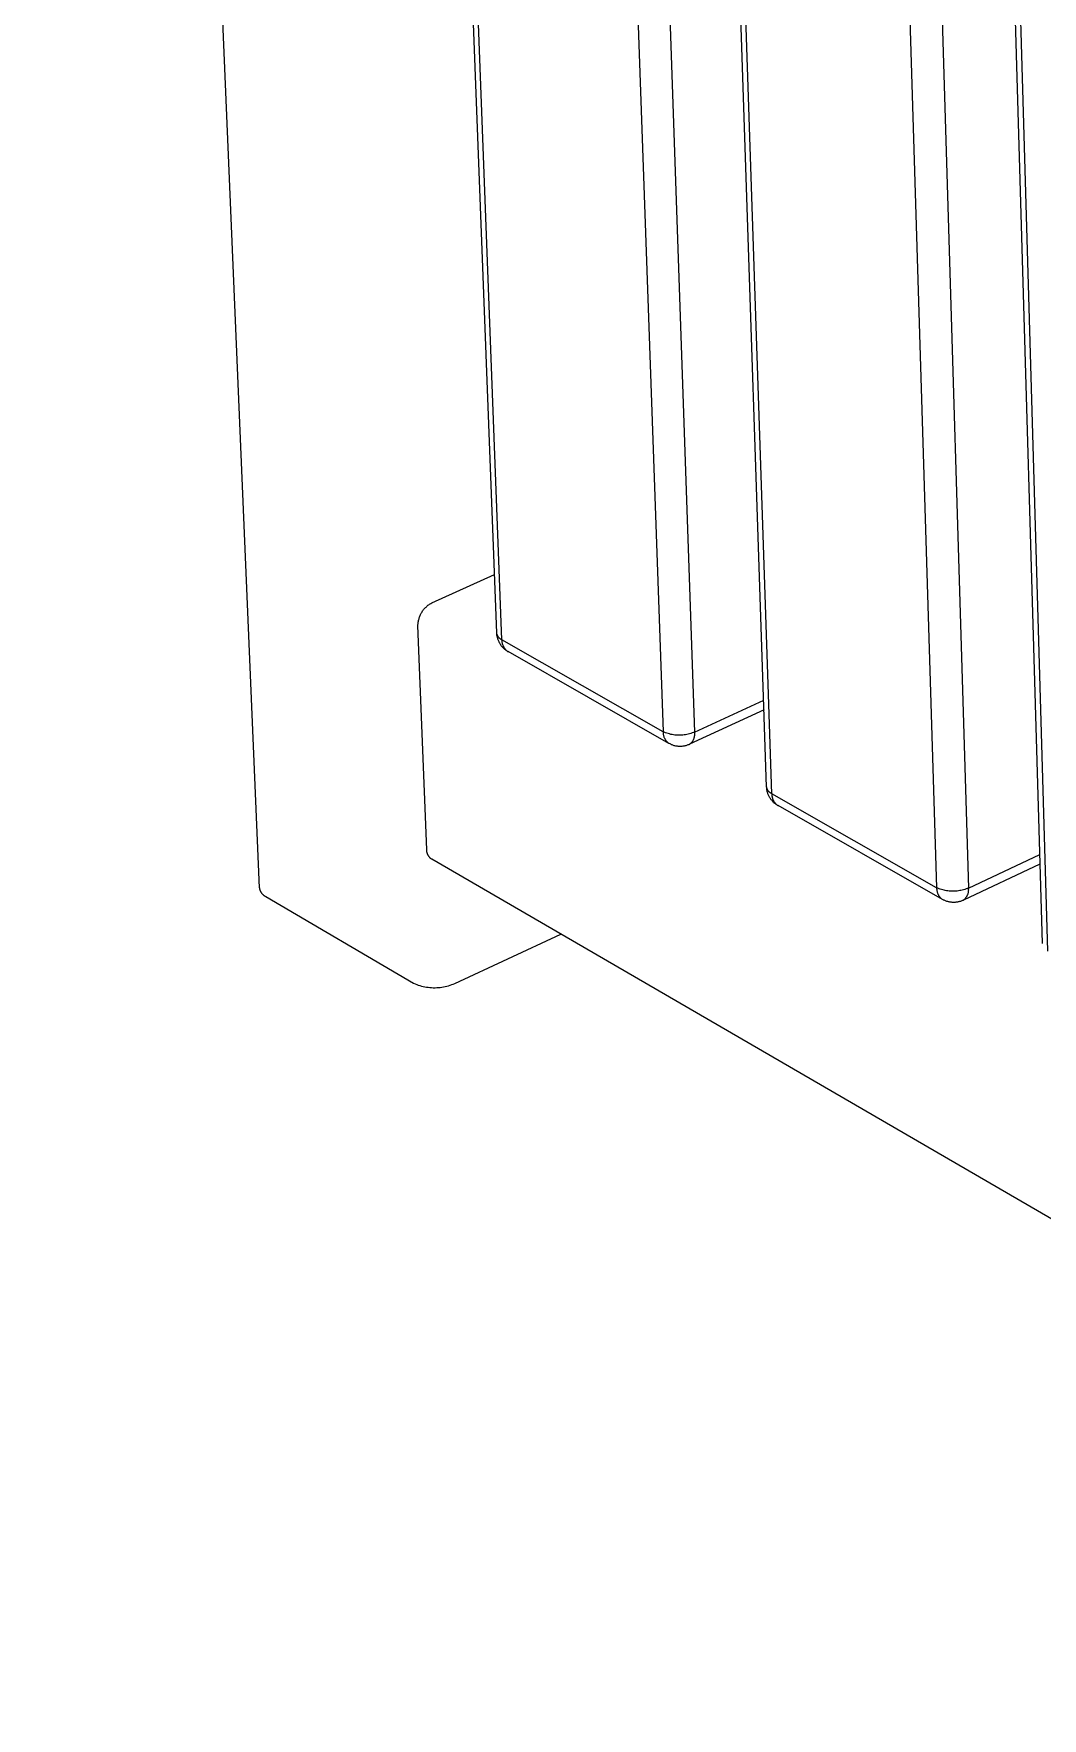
# Model space of a CAD drawing. Header units: millimetres. Extents: x -987 to 2591, y -102 to 2398.
# Drawn here: x -185.6 to -96.8, y 54.3 to 202.7 of the extents above; entities that cross this region are included whole.
import ezdxf

# ---------------------------------------------------------------- set-up
doc = ezdxf.new("R2010")
doc.units = ezdxf.units.MM
doc.header["$MEASUREMENT"] = 0
doc.layers.add('Utwórz2D linie widoczne', color=7, linetype='Continuous', true_color=0x000000)

msp = doc.modelspace()

# ---------------------------------------------------------------- linework, layer by layer
at = {"layer": 'Utwórz2D linie widoczne'}
for p, q in [((-165.76, 127.47), (-185.64, 599.81)), ((-144.85, 149.9), (-161.41, 585.73)), ((-144.4, 149.3), (-160.94, 585.33)), ((-145.69, 579.59), (-130.2, 141.21)), ((-142.68, 579.57), (-127.42, 141.18)), ((-121.08, 136.36), (-135.88, 576.13)), ((-120.61, 135.74), (-135.39, 575.71)), ((-119.78, 569.84), (-106.11, 127.47)), ((-116.74, 569.82), (-103.3, 127.45)), ((-96.79, 122.55), (-109.74, 566.32)), ((-96.31, 121.89), (-109.23, 565.87)), ((-150.58, 152.55), (-145.04, 155.05)), ((-151.68, 151.24), (-151.66, 151.31)), ((-151.66, 151.31), (-151.63, 151.38)), ((-151.63, 151.38), (-151.6, 151.45)), ((-151.6, 151.45), (-151.57, 151.52)), ((-151.57, 151.52), (-151.54, 151.59)), ((-151.54, 151.59), (-151.5, 151.65)), ((-151.5, 151.65), (-151.46, 151.72)), ((-151.46, 151.72), (-151.42, 151.78)), ((-151.42, 151.78), (-151.38, 151.85)), ((-151.38, 151.85), (-151.33, 151.91)), ((-151.33, 151.91), (-151.29, 151.97)), ((-151.29, 151.97), (-151.24, 152.03)), ((-151.24, 152.03), (-151.19, 152.08)), ((-151.19, 152.08), (-151.13, 152.14)), ((-151.13, 152.14), (-151.08, 152.19)), ((-151.08, 152.19), (-151.02, 152.24)), ((-151.02, 152.24), (-150.97, 152.29)), ((-150.97, 152.29), (-150.91, 152.34)), ((-150.91, 152.34), (-150.84, 152.39)), ((-150.84, 152.39), (-150.78, 152.43)), ((-150.78, 152.43), (-150.72, 152.47)), ((-150.72, 152.47), (-150.65, 152.51)), ((-150.65, 152.51), (-150.58, 152.55)), ((-151.79, 150.64), (-151.78, 150.71)), ((-151.79, 150.56), (-151.79, 150.64)), ((-151.01, 130.82), (-151.79, 150.56)), ((-151.78, 150.79), (-151.77, 150.86)), ((-151.78, 150.71), (-151.78, 150.79)), ((-151.77, 150.86), (-151.75, 150.94)), ((-151.75, 150.94), (-151.74, 151.01)), ((-151.74, 151.01), (-151.72, 151.09)), ((-151.72, 151.09), (-151.7, 151.16)), ((-151.7, 151.16), (-151.68, 151.24)), ((-144.84, 149.87), (-144.85, 149.9)), ((-144.84, 149.85), (-144.84, 149.87)), ((-144.84, 149.81), (-144.84, 149.87)), ((-144.83, 149.82), (-144.84, 149.85)), ((-144.83, 149.74), (-144.84, 149.81)), ((-144.83, 149.8), (-144.83, 149.82)), ((-144.82, 149.77), (-144.83, 149.8)), ((-144.83, 149.68), (-144.83, 149.74)), ((-144.82, 149.61), (-144.83, 149.68)), ((-144.81, 149.75), (-144.82, 149.77)), ((-144.8, 149.55), (-144.82, 149.61)), ((-144.8, 149.72), (-144.81, 149.75)), ((-144.79, 149.7), (-144.8, 149.72)), ((-144.79, 149.48), (-144.8, 149.55)), ((-144.78, 149.67), (-144.79, 149.7)), ((-144.77, 149.42), (-144.79, 149.48)), ((-144.77, 149.65), (-144.78, 149.67)), ((-144.76, 149.63), (-144.77, 149.65)), ((-144.75, 149.36), (-144.77, 149.42)), ((-144.75, 149.61), (-144.76, 149.63)), ((-144.73, 149.58), (-144.75, 149.61)), ((-144.73, 149.29), (-144.75, 149.36)), ((-144.72, 149.56), (-144.73, 149.58)), ((-144.71, 149.23), (-144.73, 149.29)), ((-144.7, 149.54), (-144.72, 149.56)), ((-144.68, 149.17), (-144.71, 149.23)), ((-144.69, 149.52), (-144.7, 149.54)), ((-144.67, 149.5), (-144.69, 149.52)), ((-144.65, 149.11), (-144.68, 149.17)), ((-144.65, 149.48), (-144.67, 149.5)), ((-144.63, 149.46), (-144.65, 149.48)), ((-144.62, 149.05), (-144.65, 149.11)), ((-144.62, 149.44), (-144.63, 149.46)), ((-144.6, 149.43), (-144.62, 149.44)), ((-144.59, 149), (-144.62, 149.05)), ((-144.58, 149.41), (-144.6, 149.43)), ((-144.56, 148.94), (-144.59, 149)), ((-144.56, 149.39), (-144.58, 149.41)), ((-144.54, 149.38), (-144.56, 149.39)), ((-144.52, 148.88), (-144.56, 148.94)), ((-144.51, 149.36), (-144.54, 149.38)), ((-144.49, 148.83), (-144.52, 148.88)), ((-144.49, 149.35), (-144.51, 149.36)), ((-144.47, 149.33), (-144.49, 149.35)), ((-144.45, 148.78), (-144.49, 148.83)), ((-144.45, 149.32), (-144.47, 149.33)), ((-144.42, 149.31), (-144.45, 149.32)), ((-144.41, 148.72), (-144.45, 148.78)), ((-144.4, 149.3), (-144.42, 149.31)), ((-144.36, 148.67), (-144.41, 148.72)), ((-130.2, 141.21), (-144.4, 149.3)), ((-144.4, 149.3), (-144.4, 149.26)), ((-144.4, 149.26), (-144.4, 149.22)), ((-144.4, 149.22), (-144.4, 149.18)), ((-144.4, 149.18), (-144.39, 149.14)), ((-144.39, 149.14), (-144.39, 149.09)), ((-144.39, 149.09), (-144.38, 149.05)), ((-144.38, 149.05), (-144.38, 149.01)), ((-144.38, 149.01), (-144.37, 148.97)), ((-144.37, 148.97), (-144.36, 148.93)), ((-144.36, 148.93), (-144.34, 148.9)), ((-144.32, 148.63), (-144.36, 148.67)), ((-144.34, 148.9), (-144.33, 148.86)), ((-144.33, 148.86), (-144.32, 148.82)), ((-144.32, 148.82), (-144.3, 148.78)), ((-144.27, 148.58), (-144.32, 148.63)), ((-144.3, 148.78), (-144.28, 148.74)), ((-144.28, 148.74), (-144.26, 148.71)), ((-144.23, 148.53), (-144.27, 148.58)), ((-144.26, 148.71), (-144.24, 148.67)), ((-144.24, 148.67), (-144.22, 148.64)), ((-144.18, 148.49), (-144.23, 148.53)), ((-144.22, 148.64), (-144.2, 148.6)), ((-144.2, 148.6), (-144.18, 148.57)), ((-144.18, 148.57), (-144.15, 148.53)), ((-144.13, 148.45), (-144.18, 148.49)), ((-144.15, 148.53), (-144.13, 148.5)), ((-144.13, 148.5), (-144.1, 148.47)), ((-144.07, 148.41), (-144.13, 148.45)), ((-144.1, 148.47), (-144.07, 148.44)), ((-144.07, 148.44), (-144.04, 148.41)), ((-144.02, 148.37), (-144.07, 148.41)), ((-144.04, 148.41), (-144.01, 148.38)), ((-143.97, 148.33), (-144.02, 148.37)), ((-144.01, 148.38), (-143.98, 148.36)), ((-143.98, 148.36), (-143.95, 148.33)), ((-143.91, 148.29), (-143.97, 148.33)), ((-143.95, 148.33), (-143.92, 148.31)), ((-143.92, 148.31), (-143.89, 148.28)), ((-143.89, 148.28), (-143.85, 148.26)), ((-129.68, 140.18), (-143.85, 148.26)), ((-127.42, 141.18), (-121.33, 143.99)), ((-121.3, 143.13), (-127.87, 140.11)), ((-130.09, 141.16), (-130.2, 141.21)), ((-130.2, 141.21), (-130.2, 141.16)), ((-130.2, 141.16), (-130.2, 141.12)), ((-130.2, 141.12), (-130.2, 141.08)), ((-130.2, 141.08), (-130.19, 141.04)), ((-130.19, 141.04), (-130.19, 141)), ((-130.19, 141), (-130.18, 140.96)), ((-130.18, 140.96), (-130.17, 140.92)), ((-130.17, 140.92), (-130.17, 140.88)), ((-129.98, 141.11), (-130.09, 141.16)), ((-129.87, 141.08), (-129.98, 141.11)), ((-129.75, 141.04), (-129.87, 141.08)), ((-129.64, 141.01), (-129.75, 141.04)), ((-129.52, 140.98), (-129.64, 141.01)), ((-129.4, 140.96), (-129.52, 140.98)), ((-129.29, 140.94), (-129.4, 140.96)), ((-129.17, 140.92), (-129.29, 140.94)), ((-129.05, 140.91), (-129.17, 140.92)), ((-128.93, 140.9), (-129.05, 140.91)), ((-128.46, 140.92), (-128.57, 140.91)), ((-128.34, 140.93), (-128.46, 140.92)), ((-128.22, 140.95), (-128.34, 140.93)), ((-128.1, 140.97), (-128.22, 140.95)), ((-127.99, 140.99), (-128.1, 140.97)), ((-127.87, 141.02), (-127.99, 140.99)), ((-127.76, 141.06), (-127.87, 141.02)), ((-127.64, 141.1), (-127.76, 141.06)), ((-127.53, 141.14), (-127.64, 141.1)), ((-127.42, 141.18), (-127.53, 141.14)), ((-127.42, 141.15), (-127.42, 141.18)), ((-127.41, 141.11), (-127.42, 141.15)), ((-127.41, 141.07), (-127.41, 141.11)), ((-127.41, 141.03), (-127.41, 141.07)), ((-127.41, 141), (-127.41, 141.03)), ((-127.41, 140.96), (-127.41, 141)), ((-127.41, 140.92), (-127.41, 140.96)), ((-127.41, 140.88), (-127.41, 140.92)), ((-130.17, 140.88), (-130.16, 140.84)), ((-130.16, 140.84), (-130.14, 140.8)), ((-130.14, 140.8), (-130.13, 140.76)), ((-130.13, 140.76), (-130.12, 140.72)), ((-130.12, 140.72), (-130.1, 140.69)), ((-130.1, 140.69), (-130.08, 140.65)), ((-130.08, 140.65), (-130.06, 140.61)), ((-130.06, 140.61), (-130.04, 140.58)), ((-130.04, 140.58), (-130.02, 140.54)), ((-130.02, 140.54), (-130, 140.51)), ((-130, 140.51), (-129.98, 140.47)), ((-129.98, 140.47), (-129.95, 140.44)), ((-129.95, 140.44), (-129.93, 140.41)), ((-129.93, 140.41), (-129.9, 140.38)), ((-129.9, 140.38), (-129.87, 140.34)), ((-129.87, 140.34), (-129.85, 140.32)), ((-129.85, 140.32), (-129.82, 140.29)), ((-129.82, 140.29), (-129.78, 140.26)), ((-129.78, 140.26), (-129.75, 140.23)), ((-129.75, 140.23), (-129.72, 140.21)), ((-129.72, 140.21), (-129.69, 140.19)), ((-129.69, 140.19), (-129.65, 140.16)), ((-129.59, 140.13), (-129.65, 140.16)), ((-129.53, 140.1), (-129.59, 140.13)), ((-129.47, 140.07), (-129.53, 140.1)), ((-129.41, 140.05), (-129.47, 140.07)), ((-129.34, 140.02), (-129.41, 140.05)), ((-129.28, 140), (-129.34, 140.02)), ((-129.21, 139.98), (-129.28, 140)), ((-129.15, 139.97), (-129.21, 139.98)), ((-129.08, 139.95), (-129.15, 139.97)), ((-129.01, 139.94), (-129.08, 139.95)), ((-128.94, 139.93), (-129.01, 139.94)), ((-128.88, 139.92), (-128.94, 139.93)), ((-128.81, 140.9), (-128.93, 140.9)), ((-128.81, 139.92), (-128.88, 139.92)), ((-128.69, 140.9), (-128.81, 140.9)), ((-128.74, 139.92), (-128.81, 139.92)), ((-128.67, 139.92), (-128.74, 139.92)), ((-128.57, 140.91), (-128.69, 140.9)), ((-128.6, 139.92), (-128.67, 139.92)), ((-128.54, 139.92), (-128.6, 139.92)), ((-128.47, 139.93), (-128.54, 139.92)), ((-128.4, 139.94), (-128.47, 139.93)), ((-128.33, 139.95), (-128.4, 139.94)), ((-128.27, 139.97), (-128.33, 139.95)), ((-128.2, 139.98), (-128.27, 139.97)), ((-128.14, 140), (-128.2, 139.98)), ((-128.07, 140.02), (-128.14, 140)), ((-128.01, 140.05), (-128.07, 140.02)), ((-127.94, 140.07), (-128.01, 140.05)), ((-127.88, 140.1), (-127.94, 140.07)), ((-127.88, 140.1), (-127.85, 140.12)), ((-127.85, 140.12), (-127.82, 140.14)), ((-127.82, 140.14), (-127.79, 140.17)), ((-127.79, 140.17), (-127.76, 140.19)), ((-127.76, 140.19), (-127.74, 140.22)), ((-127.74, 140.22), (-127.71, 140.24)), ((-127.71, 140.24), (-127.68, 140.27)), ((-127.68, 140.27), (-127.66, 140.3)), ((-127.66, 140.3), (-127.63, 140.33)), ((-127.63, 140.33), (-127.61, 140.36)), ((-127.61, 140.36), (-127.59, 140.39)), ((-127.59, 140.39), (-127.57, 140.42)), ((-127.57, 140.42), (-127.55, 140.46)), ((-127.55, 140.46), (-127.53, 140.49)), ((-127.53, 140.49), (-127.52, 140.52)), ((-127.52, 140.52), (-127.5, 140.56)), ((-127.5, 140.56), (-127.49, 140.59)), ((-127.49, 140.59), (-127.47, 140.63)), ((-127.47, 140.63), (-127.46, 140.66)), ((-127.46, 140.66), (-127.45, 140.7)), ((-127.45, 140.7), (-127.44, 140.73)), ((-127.44, 140.73), (-127.43, 140.77)), ((-127.43, 140.77), (-127.42, 140.81)), ((-127.42, 140.85), (-127.41, 140.88)), ((-127.42, 140.81), (-127.42, 140.85)), ((-121.07, 136.33), (-121.08, 136.36)), ((-121.07, 136.26), (-121.08, 136.33)), ((-121.07, 136.3), (-121.07, 136.33)), ((-121.06, 136.28), (-121.07, 136.3)), ((-121.07, 136.2), (-121.07, 136.26)), ((-121.06, 136.13), (-121.07, 136.2)), ((-121.06, 136.25), (-121.06, 136.28)), ((-121.05, 136.23), (-121.06, 136.25)), ((-121.05, 136.07), (-121.06, 136.13)), ((-121.04, 136.2), (-121.05, 136.23)), ((-121.03, 136), (-121.05, 136.07)), ((-121.03, 136.18), (-121.04, 136.2)), ((-121.02, 136.15), (-121.03, 136.18)), ((-121.02, 135.94), (-121.03, 136)), ((-121.01, 136.13), (-121.02, 136.15)), ((-121, 135.87), (-121.02, 135.94)), ((-121, 136.1), (-121.01, 136.13)), ((-120.98, 136.08), (-121, 136.1)), ((-120.98, 135.81), (-121, 135.87)), ((-120.97, 136.06), (-120.98, 136.08)), ((-120.96, 135.74), (-120.98, 135.81)), ((-120.96, 136.03), (-120.97, 136.06)), ((-120.94, 136.01), (-120.96, 136.03)), ((-120.94, 135.68), (-120.96, 135.74)), ((-120.93, 135.99), (-120.94, 136.01)), ((-120.91, 135.62), (-120.94, 135.68)), ((-120.91, 135.97), (-120.93, 135.99)), ((-120.89, 135.95), (-120.91, 135.97)), ((-120.88, 135.56), (-120.91, 135.62)), ((-120.87, 135.93), (-120.89, 135.95)), ((-120.85, 135.5), (-120.88, 135.56)), ((-120.86, 135.91), (-120.87, 135.93)), ((-120.84, 135.89), (-120.86, 135.91)), ((-120.82, 135.44), (-120.85, 135.5)), ((-120.82, 135.87), (-120.84, 135.89)), ((-120.8, 135.86), (-120.82, 135.87)), ((-120.79, 135.39), (-120.82, 135.44)), ((-120.78, 135.84), (-120.8, 135.86)), ((-120.75, 135.33), (-120.79, 135.39)), ((-120.75, 135.82), (-120.78, 135.84)), ((-120.73, 135.81), (-120.75, 135.82)), ((-120.71, 135.27), (-120.75, 135.33)), ((-120.71, 135.79), (-120.73, 135.81)), ((-120.69, 135.78), (-120.71, 135.79)), ((-120.67, 135.22), (-120.71, 135.27)), ((-120.66, 135.77), (-120.69, 135.78)), ((-120.63, 135.17), (-120.67, 135.22)), ((-120.64, 135.75), (-120.66, 135.77)), ((-120.61, 135.74), (-120.64, 135.75)), ((-120.59, 135.12), (-120.63, 135.17)), ((-120.61, 135.74), (-120.62, 135.7)), ((-120.62, 135.7), (-120.61, 135.66)), ((-106.11, 127.47), (-120.61, 135.74)), ((-120.61, 135.66), (-120.61, 135.62)), ((-120.61, 135.62), (-120.61, 135.58)), ((-120.61, 135.58), (-120.61, 135.54)), ((-120.61, 135.54), (-120.6, 135.5)), ((-120.6, 135.5), (-120.59, 135.46)), ((-120.59, 135.46), (-120.58, 135.42)), ((-120.54, 135.07), (-120.59, 135.12)), ((-120.58, 135.42), (-120.57, 135.38)), ((-120.57, 135.38), (-120.56, 135.34)), ((-120.56, 135.34), (-120.55, 135.3)), ((-120.55, 135.3), (-120.53, 135.26)), ((-120.5, 135.02), (-120.54, 135.07)), ((-120.53, 135.26), (-120.52, 135.22)), ((-120.52, 135.22), (-120.5, 135.19)), ((-120.5, 135.19), (-120.48, 135.15)), ((-120.45, 134.97), (-120.5, 135.02)), ((-120.48, 135.15), (-120.46, 135.11)), ((-120.46, 135.11), (-120.44, 135.08)), ((-120.44, 135.08), (-120.42, 135.04)), ((-120.42, 135.04), (-120.4, 135.01)), ((-120.4, 135.01), (-120.37, 134.98)), ((-120.37, 134.98), (-120.35, 134.94)), ((-120.4, 134.93), (-120.45, 134.97)), ((-120.35, 134.89), (-120.4, 134.93)), ((-120.35, 134.94), (-120.32, 134.91)), ((-120.3, 134.85), (-120.35, 134.89)), ((-120.32, 134.91), (-120.29, 134.88)), ((-120.24, 134.81), (-120.3, 134.85)), ((-120.29, 134.88), (-120.26, 134.85)), ((-120.26, 134.85), (-120.23, 134.82)), ((-120.19, 134.77), (-120.24, 134.81)), ((-120.23, 134.82), (-120.2, 134.8)), ((-120.2, 134.8), (-120.17, 134.77)), ((-120.13, 134.73), (-120.19, 134.77)), ((-120.17, 134.77), (-120.14, 134.75)), ((-120.14, 134.75), (-120.1, 134.72)), ((-120.1, 134.72), (-120.07, 134.7)), ((-105.59, 126.44), (-120.07, 134.7)), ((-151.01, 130.78), (-151.01, 130.82)), ((-151.01, 130.75), (-151.01, 130.78)), ((-151.01, 130.71), (-151.01, 130.75)), ((-151.01, 130.68), (-151.01, 130.71)), ((-151, 130.65), (-151.01, 130.68)), ((-151, 130.61), (-151, 130.65)), ((-150.99, 130.58), (-151, 130.61)), ((-150.98, 130.55), (-150.99, 130.58)), ((-150.97, 130.51), (-150.98, 130.55)), ((-150.96, 130.48), (-150.97, 130.51)), ((-150.95, 130.45), (-150.96, 130.48)), ((-150.94, 130.42), (-150.95, 130.45)), ((-150.93, 130.39), (-150.94, 130.42)), ((-150.91, 130.36), (-150.93, 130.39)), ((-150.9, 130.33), (-150.91, 130.36)), ((-150.88, 130.3), (-150.9, 130.33)), ((-150.86, 130.27), (-150.88, 130.3)), ((-150.84, 130.24), (-150.86, 130.27)), ((-150.82, 130.21), (-150.84, 130.24)), ((-150.8, 130.18), (-150.82, 130.21)), ((-150.78, 130.16), (-150.8, 130.18)), ((-150.76, 130.13), (-150.78, 130.16)), ((-150.74, 130.11), (-150.76, 130.13)), ((-150.71, 130.08), (-150.74, 130.11)), ((-150.69, 130.06), (-150.71, 130.08)), ((-150.66, 130.04), (-150.69, 130.06)), ((-150.64, 130.02), (-150.66, 130.04)), ((-150.61, 130), (-150.64, 130.02)), ((-150.58, 129.98), (-150.61, 130)), ((-20.24, 54.35), (-150.58, 129.98)), ((-97, 129.55), (-103.73, 126.38)), ((-103.3, 127.45), (-97.02, 130.4)), ((-165.76, 127.47), (-165.75, 127.43)), ((-165.75, 127.43), (-165.74, 127.4)), ((-165.74, 127.4), (-165.74, 127.36)), ((-165.74, 127.36), (-165.73, 127.33)), ((-165.73, 127.33), (-165.72, 127.3)), ((-165.72, 127.3), (-165.71, 127.27)), ((-165.71, 127.27), (-165.69, 127.23)), ((-165.69, 127.23), (-165.68, 127.2)), ((-165.68, 127.2), (-165.67, 127.17)), ((-165.67, 127.17), (-165.65, 127.14)), ((-165.65, 127.14), (-165.63, 127.11)), ((-165.63, 127.11), (-165.62, 127.08)), ((-165.62, 127.08), (-165.6, 127.05)), ((-165.6, 127.05), (-165.58, 127.02)), ((-165.58, 127.02), (-165.56, 126.99)), ((-165.56, 126.99), (-165.54, 126.97)), ((-165.54, 126.97), (-165.51, 126.94)), ((-165.51, 126.94), (-165.49, 126.92)), ((-165.49, 126.92), (-165.47, 126.89)), ((-165.47, 126.89), (-165.44, 126.87)), ((-165.44, 126.87), (-165.42, 126.84)), ((-165.42, 126.84), (-165.39, 126.82)), ((-165.39, 126.82), (-165.36, 126.8)), ((-165.36, 126.8), (-165.33, 126.78)), ((-165.33, 126.78), (-165.31, 126.76)), ((-165.31, 126.76), (-165.28, 126.74)), ((-165.28, 126.74), (-165.25, 126.73)), ((-165.25, 126.73), (-165.22, 126.71)), ((-165.22, 126.71), (-165.19, 126.7)), ((-165.19, 126.7), (-152.18, 119.08)), ((-106, 127.43), (-106.11, 127.47)), ((-106.11, 127.47), (-106.11, 127.43)), ((-106.11, 127.43), (-106.11, 127.39)), ((-106.11, 127.39), (-106.1, 127.35)), ((-106.1, 127.35), (-106.1, 127.31)), ((-106.1, 127.31), (-106.1, 127.27)), ((-106.1, 127.27), (-106.09, 127.23)), ((-106.09, 127.23), (-106.08, 127.19)), ((-106.08, 127.19), (-106.07, 127.15)), ((-106.07, 127.15), (-106.06, 127.11)), ((-106.06, 127.11), (-106.05, 127.07)), ((-106.05, 127.07), (-106.04, 127.03)), ((-106.04, 127.03), (-106.02, 126.99)), ((-106.02, 126.99), (-106.01, 126.95)), ((-106.01, 126.95), (-105.99, 126.91)), ((-105.89, 127.39), (-106, 127.43)), ((-105.99, 126.91), (-105.97, 126.87)), ((-105.97, 126.87), (-105.95, 126.84)), ((-105.95, 126.84), (-105.93, 126.8)), ((-105.93, 126.8), (-105.91, 126.77)), ((-105.91, 126.77), (-105.89, 126.73)), ((-105.78, 127.35), (-105.89, 127.39)), ((-105.89, 126.73), (-105.86, 126.7)), ((-105.86, 126.7), (-105.84, 126.67)), ((-105.84, 126.67), (-105.81, 126.64)), ((-105.81, 126.64), (-105.78, 126.61)), ((-105.67, 127.31), (-105.78, 127.35)), ((-105.78, 126.61), (-105.75, 126.58)), ((-105.75, 126.58), (-105.72, 126.55)), ((-105.72, 126.55), (-105.69, 126.52)), ((-105.69, 126.52), (-105.66, 126.49)), ((-105.56, 127.28), (-105.67, 127.31)), ((-105.66, 126.49), (-105.63, 126.47)), ((-105.63, 126.47), (-105.59, 126.44)), ((-105.45, 127.25), (-105.56, 127.28)), ((-105.51, 126.39), (-105.56, 126.43)), ((-105.45, 126.37), (-105.51, 126.39)), ((-105.34, 127.23), (-105.45, 127.25)), ((-105.38, 126.34), (-105.45, 126.37)), ((-105.32, 126.31), (-105.38, 126.34)), ((-105.22, 127.21), (-105.34, 127.23)), ((-105.26, 126.29), (-105.32, 126.31)), ((-105.2, 126.27), (-105.26, 126.29)), ((-105.11, 127.19), (-105.22, 127.21)), ((-105.13, 126.25), (-105.2, 126.27)), ((-105.07, 126.23), (-105.13, 126.25)), ((-104.99, 127.18), (-105.11, 127.19)), ((-105, 126.22), (-105.07, 126.23)), ((-104.94, 126.21), (-105, 126.22)), ((-104.88, 127.17), (-104.99, 127.18)), ((-104.87, 126.2), (-104.94, 126.21)), ((-104.76, 127.16), (-104.88, 127.17)), ((-104.8, 126.19), (-104.87, 126.2)), ((-104.74, 126.18), (-104.8, 126.19)), ((-104.65, 127.16), (-104.76, 127.16)), ((-104.67, 126.18), (-104.74, 126.18)), ((-104.6, 126.18), (-104.67, 126.18)), ((-104.53, 127.17), (-104.65, 127.16)), ((-104.54, 126.18), (-104.6, 126.18)), ((-104.47, 126.18), (-104.54, 126.18)), ((-104.42, 127.17), (-104.53, 127.17)), ((-104.4, 126.19), (-104.47, 126.18)), ((-104.3, 127.18), (-104.42, 127.17)), ((-104.34, 126.2), (-104.4, 126.19)), ((-104.27, 126.21), (-104.34, 126.2)), ((-104.19, 127.2), (-104.3, 127.18)), ((-104.21, 126.22), (-104.27, 126.21)), ((-104.14, 126.23), (-104.21, 126.22)), ((-104.07, 127.22), (-104.19, 127.2)), ((-104.08, 126.25), (-104.14, 126.23)), ((-104.01, 126.27), (-104.08, 126.25)), ((-103.96, 127.24), (-104.07, 127.22)), ((-103.95, 126.29), (-104.01, 126.27)), ((-103.85, 127.27), (-103.96, 127.24)), ((-103.89, 126.31), (-103.95, 126.29)), ((-103.82, 126.34), (-103.89, 126.31)), ((-103.73, 127.3), (-103.85, 127.27)), ((-103.76, 126.37), (-103.82, 126.34)), ((-103.76, 126.37), (-103.73, 126.39)), ((-103.62, 127.33), (-103.73, 127.3)), ((-103.73, 126.39), (-103.7, 126.41)), ((-103.7, 126.41), (-103.67, 126.44)), ((-103.67, 126.44), (-103.65, 126.46)), ((-103.65, 126.46), (-103.62, 126.49)), ((-103.51, 127.37), (-103.62, 127.33)), ((-103.62, 126.49), (-103.59, 126.51)), ((-103.59, 126.51), (-103.57, 126.54)), ((-103.57, 126.54), (-103.54, 126.57)), ((-103.54, 126.57), (-103.52, 126.6)), ((-103.52, 126.6), (-103.49, 126.63)), ((-103.41, 127.41), (-103.51, 127.37)), ((-103.49, 126.63), (-103.47, 126.66)), ((-103.47, 126.66), (-103.45, 126.69)), ((-103.45, 126.69), (-103.43, 126.72)), ((-103.43, 126.72), (-103.41, 126.76)), ((-103.3, 127.45), (-103.41, 127.41)), ((-103.41, 126.76), (-103.4, 126.79)), ((-103.4, 126.79), (-103.38, 126.83)), ((-103.38, 126.83), (-103.37, 126.86)), ((-103.37, 126.86), (-103.35, 126.89)), ((-103.35, 126.89), (-103.34, 126.93)), ((-103.34, 126.93), (-103.33, 126.97)), ((-103.33, 126.97), (-103.32, 127)), ((-103.32, 127), (-103.31, 127.04)), ((-103.31, 127.04), (-103.3, 127.08)), ((-103.29, 127.41), (-103.3, 127.45)), ((-103.3, 127.11), (-103.29, 127.15)), ((-103.3, 127.08), (-103.3, 127.11)), ((-103.29, 127.38), (-103.29, 127.41)), ((-103.29, 127.34), (-103.29, 127.38)), ((-103.29, 127.3), (-103.29, 127.34)), ((-103.28, 127.26), (-103.29, 127.3)), ((-103.29, 127.23), (-103.28, 127.26)), ((-103.29, 127.19), (-103.29, 127.23)), ((-103.29, 127.15), (-103.29, 127.19)), ((-148.54, 119.05), (-139.22, 123.38)), ((-152.18, 119.08), (-152.04, 119.02)), ((-152.04, 119.02), (-151.9, 118.96)), ((-151.9, 118.96), (-151.76, 118.91)), ((-151.76, 118.91), (-151.62, 118.86)), ((-151.62, 118.86), (-151.47, 118.82)), ((-151.47, 118.82), (-151.33, 118.79)), ((-151.33, 118.79), (-151.18, 118.75)), ((-151.18, 118.75), (-151.03, 118.73)), ((-151.03, 118.73), (-150.89, 118.71)), ((-150.89, 118.71), (-150.74, 118.69)), ((-150.74, 118.69), (-150.59, 118.68)), ((-150.59, 118.68), (-150.44, 118.67)), ((-150.44, 118.67), (-150.29, 118.67)), ((-150.29, 118.67), (-150.14, 118.68)), ((-150.14, 118.68), (-149.99, 118.68)), ((-149.99, 118.68), (-149.84, 118.7)), ((-149.84, 118.7), (-149.69, 118.72)), ((-149.69, 118.72), (-149.54, 118.74)), ((-149.54, 118.74), (-149.4, 118.77)), ((-149.4, 118.77), (-149.25, 118.8)), ((-149.25, 118.8), (-149.11, 118.84)), ((-149.11, 118.84), (-148.96, 118.89)), ((-148.96, 118.89), (-148.82, 118.94)), ((-148.82, 118.94), (-148.68, 118.99)), ((-148.68, 118.99), (-148.54, 119.05))]:
    msp.add_line(p, q, dxfattribs=at)

doc.saveas('drawing.dxf')
